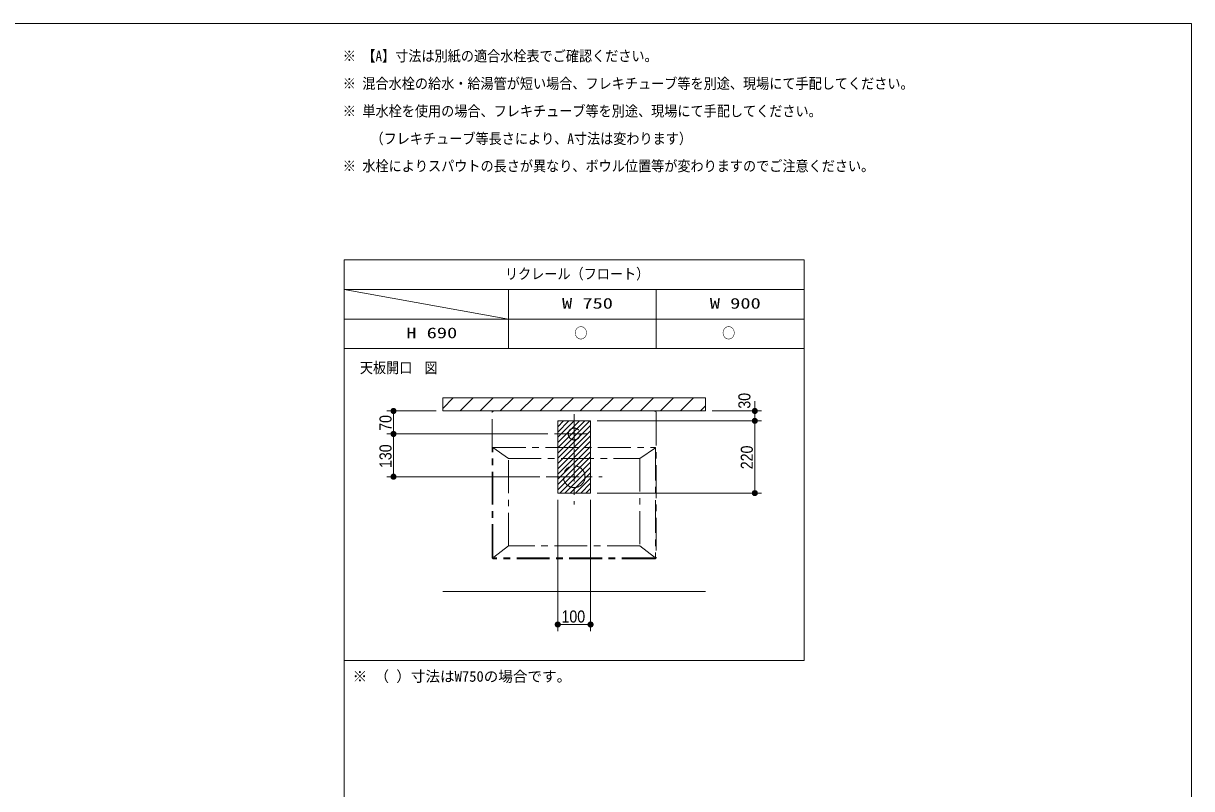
# Model space of a CAD drawing. Units: millimetres, scale not verified. Extents: x -6062 to 6062, y -3045 to 3045.
# Drawn here: x -1344 to 2212, y 440 to 2770 of the extents above; entities that cross this region are included whole.
import ezdxf
from ezdxf.enums import TextEntityAlignment as Align

# ---------------------------------------------------------------- set-up
doc = ezdxf.new("R2010")
doc.units = ezdxf.units.MM
doc.header["$LTSCALE"] = 20
doc.linetypes.add('CHAIN1', pattern=[8, 5, -1, 1, -1])
for name, color, linetype, lineweight in [('0-0_1図面枠', 7, 'Continuous', 9), ('0-2_2寸法-1', 7, 'Continuous', 9), ('0-3_0', 7, 'Continuous', 9), ('0-4_2寸法-2', 7, 'Continuous', 9), ('0-7_3一般', 7, 'Continuous', 9)]:
    doc.layers.add(name, color=color, linetype=linetype, lineweight=lineweight)
doc.styles.add('ＭＳ ゴシック', font='')
doc.styles.add('ＭＳ Ｐゴシック', font='')
doc.styles.get('ＭＳ ゴシック').set_extended_font_data('MS Gothic')
doc.styles.get('ＭＳ Ｐゴシック').set_extended_font_data('MS PGothic')

# ---------------------------------------------------------------- blocks, each defined once
blk = doc.blocks.new('グループ-2')
at = {"layer": '0-0_1図面枠'}
blk.add_lwpolyline([(-80000, 55400), (80000, 55400), (80000, -55400), (-80000, -55400)], close=True, dxfattribs=at)
blk = doc.blocks.new('図面枠')
at = {"layer": '0-0_1図面枠'}
blk.add_blockref('グループ-2', (0, 0), dxfattribs=at)
blk = doc.blocks.new('グループ-4')
at = {"layer": '0-0_1図面枠'}
for p, q in [((28400, 41000), (28400, -48600)), ((56400, 39200), (28400, 39200)), ((28400, 39200), (38400, 37400)), ((38400, 35600), (38400, 39200)), ((47400, 35600), (47400, 39200)), ((28400, 37400), (56400, 37400))]:
    blk.add_line(p, q, dxfattribs=at)
for points in [[(28400, 41000), (56400, 41000), (56400, 35600), (28400, 35600)], [(28400, 35600), (56400, 35600), (56400, 16600), (28400, 16600)]]:
    blk.add_lwpolyline(points, close=True, dxfattribs=at)
blk = doc.blocks.new('_Dot')
at = {"layer": '0-3_0'}
for p, q in [((-10, 0), (-20, 0)), ((9.78, 2), (-9.78, 2)), ((7.99, 6), (-7.99, 6)), ((9.16, -3.98), (-9.16, -3.98)), ((6, -7.98), (-6, -7.98))]:
    blk.add_line(p, q, dxfattribs=at)
for points in [[(10, 0), (9.92, 1.25), (9.69, 2.49), (9.3, 3.68), (8.76, 4.82), (8.09, 5.88), (7.29, 6.85), (6.37, 7.71), (5.36, 8.44), (4.26, 9.05), (3.09, 9.51), (1.87, 9.82), (0.63, 9.98), (-0.63, 9.98), (-1.87, 9.82), (-3.09, 9.51), (-4.26, 9.05), (-5.36, 8.44), (-6.37, 7.71), (-7.29, 6.85), (-8.09, 5.88), (-8.76, 4.82), (-9.3, 3.68), (-9.69, 2.49), (-9.92, 1.25), (-10, 0), (0, 0)], [(-10, 0), (-9.92, -1.25), (-9.69, -2.49), (-9.3, -3.68), (-8.76, -4.82), (-8.09, -5.88), (-7.29, -6.85), (-6.37, -7.71), (-5.36, -8.44), (-4.26, -9.05), (-3.09, -9.51), (-1.87, -9.82), (-0.63, -9.98), (0.63, -9.98), (1.87, -9.82), (3.09, -9.51), (4.26, -9.05), (5.36, -8.44), (6.37, -7.71), (7.29, -6.85), (8.09, -5.88), (8.76, -4.82), (9.3, -3.68), (9.69, -2.49), (9.92, -1.25), (10, 0), (0, 0)]]:
    blk.add_lwpolyline(points, close=True, dxfattribs=at)

msp = doc.modelspace()

# ---------------------------------------------------------------- linework, layer by layer
at = {"layer": '0-2_2寸法-1'}
for p, q in [((-87.5, 1590), (-237.5, 1590)), ((-217.5, 1535.01), (-217.5, 1574.99)), ((402.5, 1560), (902.5, 1560)), ((882.5, 1355.01), (882.5, 1544.99)), ((252.5, 1520), (-237.5, 1520)), ((252.5, 1520), (-237.5, 1520)), ((-217.5, 1504.99), (-217.5, 1405.01)), ((227.5, 1390), (-237.5, 1390)), ((282.5, 1320), (282.5, 920)), ((382.5, 1320), (382.5, 920)), ((402.5, 1340), (902.5, 1340)), ((367.49, 940), (297.51, 940))]:
    msp.add_line(p, q, dxfattribs=at)
at = {"layer": '0-4_2寸法-2'}
for p, q in [((882.5, 1605.01), (882.5, 1620.01)), ((752.5, 1590), (902.5, 1590)), ((882.5, 1560), (882.5, 1590)), ((402.5, 1560), (902.5, 1560)), ((882.5, 1544.99), (882.5, 1529.99))]:
    msp.add_line(p, q, dxfattribs=at)
at = {"layer": '0-7_3一般'}
for p, q in [((-67.5, 1598.08), (-35.58, 1630)), ((-14.62, 1590), (25.38, 1630)), ((46.34, 1590), (86.34, 1630)), ((107.3, 1590), (147.3, 1630)), ((168.26, 1590), (208.26, 1630)), ((229.22, 1590), (269.22, 1630)), ((290.18, 1590), (330.18, 1630)), ((351.14, 1590), (391.14, 1630)), ((412.1, 1590), (452.1, 1630)), ((473.06, 1590), (513.06, 1630)), ((534.02, 1590), (574.02, 1630)), ((594.98, 1590), (634.98, 1630)), ((655.94, 1590), (695.94, 1630)), ((716.9, 1590), (732.5, 1605.6)), ((-67.5, 1590), (732.5, 1590)), ((282.5, 1558), (284.5, 1560)), ((282.5, 1542), (300.5, 1560)), ((282.5, 1526), (316.5, 1560)), ((282.5, 1510), (332.5, 1560)), ((282.5, 1494), (348.5, 1560)), ((282.5, 1478), (364.5, 1560)), ((282.5, 1462), (380.5, 1560)), ((282.5, 1446), (382.5, 1546)), ((282.5, 1430), (382.5, 1530)), ((282.5, 1414), (382.5, 1514)), ((282.5, 1398), (382.5, 1498)), ((282.5, 1382), (382.5, 1482)), ((282.5, 1366), (382.5, 1466)), ((282.5, 1350), (382.5, 1450)), ((288.5, 1340), (382.5, 1434)), ((304.5, 1340), (382.5, 1418)), ((320.5, 1340), (382.5, 1402)), ((336.5, 1340), (382.5, 1386)), ((352.5, 1340), (382.5, 1370)), ((368.5, 1340), (382.5, 1354)), ((-67.5, 1040), (732.5, 1040))]:
    msp.add_line(p, q, dxfattribs=at)
at = {"layer": '0-7_3一般', "linetype": 'CHAIN1'}
for p, q in [((82.5, 1145), (82.5, 1585)), ((87.5, 1590), (577.5, 1590)), ((332.5, 1580), (332.5, 1460)), ((582.5, 1585), (582.5, 1145)), ((272.5, 1520), (392.5, 1520)), ((132.5, 1445), (85, 1478.8)), ((85, 1145), (85, 1478.8)), ((332.5, 1475), (332.5, 1305)), ((532.5, 1445), (580, 1478.25)), ((247.5, 1390), (417.5, 1390)), ((132.5, 1180), (87.5, 1145)), ((532.5, 1180), (577.5, 1145)), ((577.5, 1142.5), (87.5, 1142.5)), ((577.5, 1140), (87.5, 1140)), ((682.5, 1040), (-17.5, 1040))]:
    msp.add_line(p, q, dxfattribs=at)
at = {"layer": '0-7_3一般'}
for points in [[(-67.5, 1630), (732.5, 1630), (732.5, 1590), (-67.5, 1590)], [(282.5, 1560), (382.5, 1560), (382.5, 1340), (282.5, 1340)], [(282.5, 1560), (382.5, 1560), (382.5, 1340), (282.5, 1340)]]:
    msp.add_lwpolyline(points, close=True, dxfattribs=at)
at = {"layer": '0-7_3一般', "linetype": 'CHAIN1'}
msp.add_lwpolyline([(85, 1478.8), (580, 1478.8), (580, 1145)], dxfattribs=at)
msp.add_lwpolyline([(132.5, 1445), (532.5, 1445), (532.5, 1180), (132.5, 1180)], close=True, dxfattribs=at)
for centre, radius in [((332.5, 1520), 18), ((332.5, 1390), 33)]:
    msp.add_circle(centre, radius, dxfattribs=at)
for centre, radius, start, end in [((87.5, 1585), 5, 90, 180), ((577.5, 1585), 5, 0, 90), ((87.5, 1145), 5, 180, 270), ((87.5, 1145), 2.5, 180, 270), ((577.5, 1145), 5, 270, 0), ((577.5, 1145), 2.5, 270, 0)]:
    msp.add_arc(centre, radius, start, end, dxfattribs=at)

# ---------------------------------------------------------------- block references
at = {"layer": '0-0_1図面枠', "xscale": 0.05, "yscale": 0.05}
for name in ['図面枠', 'グループ-4']:
    msp.add_blockref(name, (-1787.5, 0), dxfattribs=at)
at = {"layer": '0-2_2寸法-1', "xscale": 0.7503418, "yscale": 0.7503418}
for p, rotation in [((-217.5, 1590), 90), ((882.5, 1560), 90), ((-217.5, 1520), 270), ((-217.5, 1520), 90), ((-217.5, 1390), 270), ((882.5, 1340), 270), ((282.5, 940), 180)]:
    msp.add_blockref('_Dot', p, dxfattribs=dict(at, rotation=rotation))
msp.add_blockref('_Dot', (382.5, 940), dxfattribs=at)
at = {"layer": '0-4_2寸法-2', "xscale": 0.7503418, "yscale": 0.7503418}
for p, rotation in [((882.5, 1590), 270), ((882.5, 1560), 90)]:
    msp.add_blockref('_Dot', p, dxfattribs=dict(at, rotation=rotation))

# ---------------------------------------------------------------- texts
at = {"layer": '0-0_1図面枠', "style": 'ＭＳ ゴシック'}
for s, width, p in [('※ 【A】寸法は別紙の適合水栓表でご確認ください。', 0.9, (-372.1, 2644.66)), ('※ 混合水栓の給水・給湯管が短い場合、フレキチューブ等を別途、現場にて手配してください。', 0.9, (-372.1, 2560.96)), ('※ 単水栓を使用の場合、フレキチューブ等を別途、現場にて手配してください。', 0.9, (-372.1, 2477.03)), ('\u3000\u3000（フレキチューブ等長さにより、A寸法は変わります）', 0.9, (-367.5, 2393.1)), ('※ 水栓によりスパウトの長さが異なり、ボウル位置等が変わりますのでご注意ください。', 0.9, (-372.1, 2309.78)), ('リクレール（フロート）', 0.9, (121.75, 1981.54)), ('W 750', 1.4, (295.55, 1891.74)), ('W 900', 1.4, (745.55, 1891.74)), ('H 690', 1.4, (-178.49, 1801.74)), ('○', 0.9, (332.91, 1801.25)), ('○', 0.9, (782.91, 1801.25)), ('天板開口', 0.9, (-320, 1695.64)), ('図', 0.9, (-123.27, 1695.64))]:
    msp.add_text(s, height=32.55, dxfattribs=dict(at, width=width)).set_placement(p, align=Align.BOTTOM_LEFT)
msp.add_text('※ （ ）寸法はW750の場合です。', height=32.55, dxfattribs=at).set_placement((-342.1, 756.01), align=Align.BOTTOM_LEFT)
at = {"layer": '0-2_2寸法-1', "style": 'ＭＳ Ｐゴシック', "width": 0.9}
for s, p in [('70', (-212.54, 1529.63)), ('130', (-212.54, 1416.39)), ('220', (887.46, 1412.72))]:
    msp.add_text(s, height=36.66, rotation=90, dxfattribs=at).set_placement(p, align=Align.BOTTOM_LEFT)
msp.add_text('100', height=36.66, dxfattribs=at).set_placement((293.89, 935.04), align=Align.BOTTOM_LEFT)
at = {"layer": '0-4_2寸法-2', "style": 'ＭＳ Ｐゴシック', "width": 0.9}
msp.add_text('30', height=36.66, rotation=90, dxfattribs=at).set_placement((880.02, 1597.02), align=Align.BOTTOM_LEFT)

doc.saveas('drawing.dxf')
